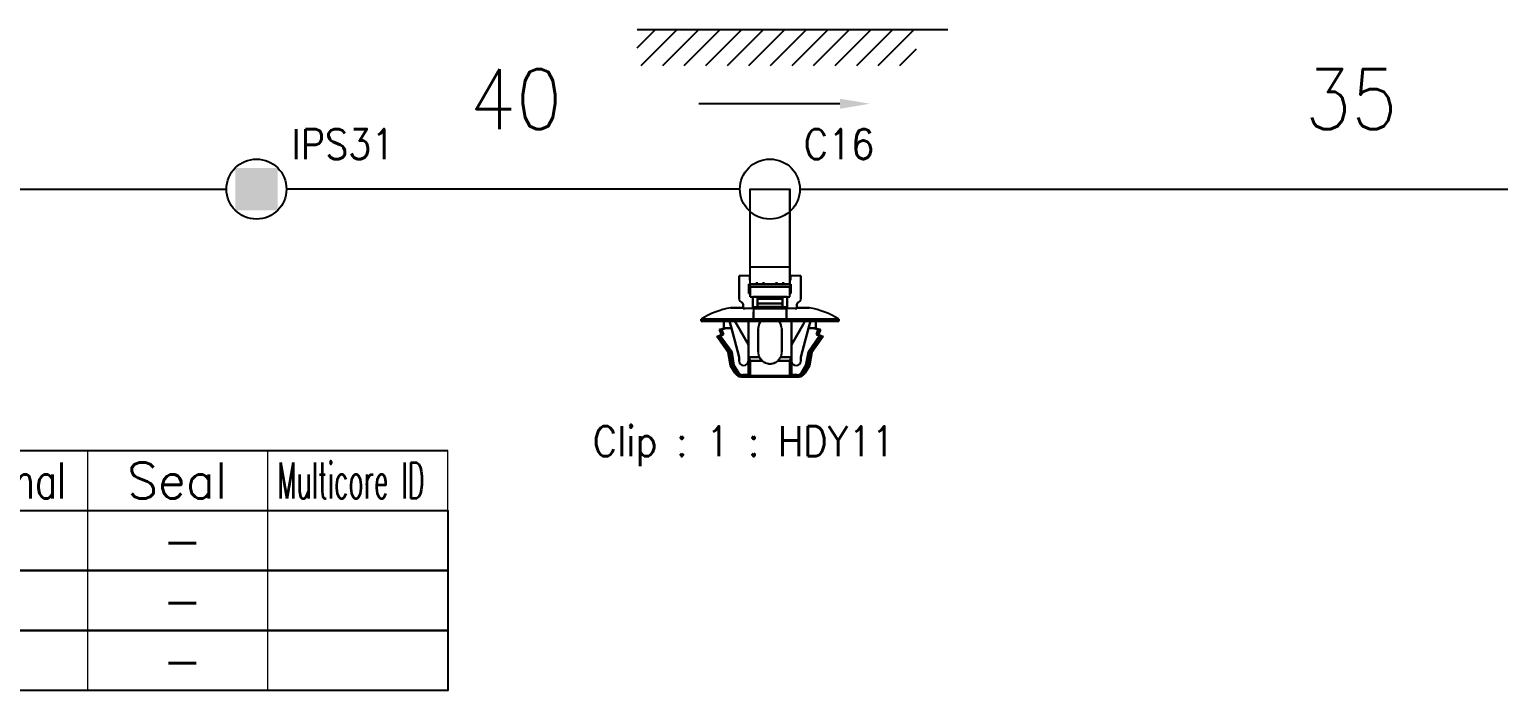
# Model space of a CAD drawing. Header units: inches. Extents: x 47316 to 59086, y 3141 to 11743.
# Drawn here: x 52739.4 to 52861.9, y 8343.4 to 8398.5 of the extents above; entities that cross this region are included whole.
import ezdxf

# ---------------------------------------------------------------- set-up
doc = ezdxf.new("R2010")
doc.units = ezdxf.units.IN
doc.header["$MEASUREMENT"] = 0
doc.styles.get("Standard").update_dxf_attribs({"font": ''})
doc.styles.get('Standard').set_extended_font_data('SimSun')
doc.linetypes.add('_VH_OTCON', pattern='A,0.0001,[7,VeSys.shx,S=0.1,R=0,X=0,Y=0],-0.4,[7,VeSys.shx,S=0.1,R=0,X=0,Y=0],-0.4,["X",Standard,S=1,R=0,X=-0.5,Y=-0.5],-0.0001,[7,VeSys.shx,S=0.1,R=0,X=0,Y=0],-0.4', length=1.2002)

msp = doc.modelspace()

# ---------------------------------------------------------------- linework, layer by layer
at = {"color": 0, "lineweight": -2}
for p, q in [((52790.09, 8396.93, 0), (52791.62, 8398.46, 0)), ((52790.09, 8398.46, 0), (52815.99, 8398.46, 0)), ((52790.41, 8395.46, 0), (52793.42, 8398.46, 0)), ((52792.21, 8395.46, 0), (52795.21, 8398.46, 0)), ((52794.01, 8395.46, 0), (52797.01, 8398.46, 0)), ((52795.8, 8395.46, 0), (52798.81, 8398.46, 0)), ((52797.6, 8395.46, 0), (52800.6, 8398.46, 0)), ((52799.4, 8395.46, 0), (52802.4, 8398.46, 0)), ((52801.19, 8395.46, 0), (52804.19, 8398.46, 0)), ((52802.99, 8395.46, 0), (52805.99, 8398.46, 0)), ((52804.78, 8395.46, 0), (52807.79, 8398.46, 0)), ((52806.58, 8395.46, 0), (52809.58, 8398.46, 0)), ((52808.38, 8395.46, 0), (52811.38, 8398.46, 0)), ((52810.17, 8395.46, 0), (52813.18, 8398.46, 0)), ((52811.97, 8395.46, 0), (52813.36, 8396.85, 0))]:
    msp.add_line(p, q, dxfattribs=at)
at = {"color": 7, "lineweight": -2}
msp.add_line((52806.98, 8392.27), (52795.23, 8392.27), dxfattribs=at)
at = {"color": 0, "linetype": '_VH_OTCON', "lineweight": -2, "ltscale": 5}
for p, q in [((52686.73, 8385.16), (52755.85, 8385.16)), ((52798.65, 8385.16), (52760.85, 8385.16)), ((52803.65, 8385.16), (52895.14, 8385.16))]:
    msp.add_line(p, q, dxfattribs=at)
at = {"color": 0, "ltscale": 0.378893}
msp.add_line((52802.8, 8378.66), (52802.8, 8385.16), dxfattribs=at)
at = {"color": 0, "ltscale": 0.37888}
msp.add_line((52802.8, 8378.66), (52802.8, 8385.16), dxfattribs=at)
at = {"color": 7, "ltscale": 0.108633}
msp.add_line((52799.51, 8377.95), (52799.51, 8380.33), dxfattribs=at)
at = {"color": 7, "ltscale": 0.098454}
msp.add_line((52799.51, 8377.95), (52799.51, 8380.11), dxfattribs=at)
at = {"color": 7, "ltscale": 0.057913}
msp.add_line((52799.51, 8377.95), (52799.51, 8379.22), dxfattribs=at)
at = {"color": 7, "ltscale": 0.025}
for p, q in [((52798.58, 8377.4), (52798.58, 8377.95)), ((52800.61, 8377.25), (52800.06, 8377.25)), ((52800.61, 8377.25), (52800.06, 8377.25)), ((52800.61, 8377.24), (52800.06, 8377.24)), ((52802.25, 8377.25), (52801.7, 8377.25)), ((52802.25, 8377.25), (52801.7, 8377.25))]:
    msp.add_line(p, q, dxfattribs=at)
at = {"color": 7, "ltscale": 0.039999}
for p, q in [((52799.46, 8377.95), (52798.58, 8377.95)), ((52799.46, 8377.95), (52798.58, 8377.95)), ((52803.73, 8377.95), (52802.85, 8377.95)), ((52803.73, 8377.95), (52802.85, 8377.95))]:
    msp.add_line(p, q, dxfattribs=at)
at = {"color": 7, "ltscale": 0.022501}
for p, q in [((52798.58, 8377.95), (52798.58, 8377.46)), ((52798.58, 8377.95), (52798.58, 8377.46)), ((52803.73, 8377.95), (52803.73, 8377.46)), ((52803.73, 8377.46), (52803.73, 8377.95))]:
    msp.add_line(p, q, dxfattribs=at)
at = {"color": 7, "ltscale": 0.0175}
for p, q in [((52799.46, 8377.95), (52799.46, 8377.57)), ((52799.46, 8377.95), (52799.46, 8377.57)), ((52799.46, 8377.57), (52799.46, 8377.95)), ((52802.85, 8377.95), (52802.85, 8377.57)), ((52802.85, 8377.57), (52802.85, 8377.95))]:
    msp.add_line(p, q, dxfattribs=at)
at = {"color": 7, "ltscale": 0.002499}
for p, q in [((52799.51, 8377.95), (52799.46, 8377.95)), ((52802.85, 8377.95), (52802.8, 8377.95)), ((52799.4, 8377.24), (52799.46, 8377.24)), ((52799.4, 8377.24), (52799.46, 8377.24)), ((52799.46, 8377.57), (52799.51, 8377.57)), ((52799.51, 8377.57), (52799.46, 8377.57)), ((52802.8, 8377.57), (52802.85, 8377.57)), ((52802.85, 8377.57), (52802.8, 8377.57)), ((52802.9, 8377.24), (52802.85, 8377.24)), ((52802.85, 8377.24), (52802.9, 8377.24)), ((52802.85, 8377.24), (52802.9, 8377.24)), ((52799.46, 8376.53), (52799.51, 8376.53)), ((52799.51, 8376.53), (52799.46, 8376.53)), ((52799.46, 8376.53), (52799.51, 8376.53)), ((52802.8, 8376.53), (52802.85, 8376.53)), ((52802.85, 8376.53), (52802.8, 8376.53)), ((52802.8, 8376.53), (52802.85, 8376.53))]:
    msp.add_line(p, q, dxfattribs=at)
at = {"color": 7, "ltscale": 2.6e-05}
for p, q in [((52799.46, 8377.95), (52799.46, 8377.95)), ((52802.85, 8377.95), (52802.85, 8377.95))]:
    msp.add_line(p, q, dxfattribs=at)
at = {"color": 7, "ltscale": 0.0644}
for p, q in [((52799.51, 8377.25), (52799.51, 8378.66)), ((52799.51, 8377.25), (52799.51, 8378.66)), ((52802.8, 8378.66), (52802.8, 8377.25)), ((52802.8, 8377.25), (52802.8, 8378.66))]:
    msp.add_line(p, q, dxfattribs=at)
at = {"color": 7, "ltscale": 0.064999}
for p, q in [((52798.58, 8377.46), (52798.58, 8376.03)), ((52798.58, 8377.46), (52798.58, 8376.03)), ((52803.73, 8377.46), (52803.73, 8376.03)), ((52803.73, 8376.03), (52803.73, 8377.46))]:
    msp.add_line(p, q, dxfattribs=at)
at = {"color": 7, "ltscale": 0.0625}
msp.add_line((52798.58, 8376.03), (52798.58, 8377.4), dxfattribs=at)
at = {"color": 7, "ltscale": 0.000629}
msp.add_line((52799.42, 8377.24), (52799.4, 8377.24), dxfattribs=at)
at = {"color": 7, "ltscale": 0.035001}
for p, q in [((52799.4, 8377.24), (52799.4, 8376.47)), ((52799.4, 8376.47), (52799.4, 8377.24)), ((52802.9, 8376.47), (52802.9, 8377.24)), ((52802.9, 8376.47), (52802.9, 8377.24)), ((52802.9, 8377.24), (52802.9, 8376.47)), ((52799.79, 8374.17), (52799.79, 8374.94)), ((52799.79, 8374.17), (52799.79, 8374.94))]:
    msp.add_line(p, q, dxfattribs=at)
at = {"color": 7, "ltscale": 0.154999}
for p, q in [((52799.46, 8377.24), (52802.85, 8377.24)), ((52802.85, 8377.24), (52799.46, 8377.24))]:
    msp.add_line(p, q, dxfattribs=at)
at = {"color": 7, "ltscale": 0.032501}
for p, q in [((52799.46, 8377.24), (52799.46, 8376.53)), ((52799.46, 8377.24), (52799.46, 8376.53)), ((52802.85, 8377.24), (52802.85, 8376.53)), ((52802.85, 8376.53), (52802.85, 8377.24))]:
    msp.add_line(p, q, dxfattribs=at)
at = {"color": 7, "ltscale": 0.021939}
msp.add_line((52799.46, 8377.24), (52799.46, 8376.76), dxfattribs=at)
at = {"color": 7, "ltscale": 0.010562}
msp.add_line((52799.46, 8376.53), (52799.46, 8376.76), dxfattribs=at)
at = {"color": 7, "ltscale": 0.15}
for p, q in [((52802.8, 8377.02), (52799.51, 8377.02)), ((52799.51, 8377.02), (52802.8, 8377.02)), ((52799.51, 8376.2), (52802.8, 8376.2)), ((52799.51, 8376.2), (52802.8, 8376.2)), ((52802.8, 8369.6), (52799.51, 8369.6)), ((52799.51, 8369.6), (52802.8, 8369.6))]:
    msp.add_line(p, q, dxfattribs=at)
at = {"color": 7, "ltscale": 0.0375}
for p, q in [((52799.51, 8377.02), (52799.51, 8376.2)), ((52799.51, 8376.2), (52799.51, 8377.02)), ((52802.8, 8376.2), (52802.8, 8377.02)), ((52802.8, 8376.2), (52802.8, 8377.02))]:
    msp.add_line(p, q, dxfattribs=at)
at = {"color": 7, "ltscale": 0.0075}
for p, q in [((52800.06, 8377.24), (52800.06, 8377.4)), ((52800.06, 8377.4), (52800.06, 8377.24)), ((52800.61, 8377.4), (52800.61, 8377.24)), ((52800.61, 8377.24), (52800.61, 8377.4)), ((52801.7, 8377.24), (52801.7, 8377.4)), ((52801.7, 8377.4), (52801.7, 8377.24)), ((52802.25, 8377.4), (52802.25, 8377.24)), ((52802.25, 8377.24), (52802.25, 8377.4)), ((52795.41, 8374.34), (52795.41, 8374.17)), ((52795.41, 8374.17), (52795.41, 8374.34)), ((52799.79, 8374.34), (52799.79, 8374.17)), ((52799.79, 8374.17), (52799.79, 8374.34)), ((52802.52, 8374.17), (52802.52, 8374.34)), ((52802.52, 8374.34), (52802.52, 8374.17)), ((52806.9, 8374.34), (52806.9, 8374.17)), ((52806.9, 8374.17), (52806.9, 8374.34)), ((52798.89, 8369.69), (52798.89, 8369.52)), ((52798.89, 8369.69), (52798.89, 8369.52)), ((52799.35, 8369.52), (52799.35, 8369.69)), ((52803.42, 8369.52), (52803.42, 8369.69)), ((52803.42, 8369.52), (52803.42, 8369.69))]:
    msp.add_line(p, q, dxfattribs=at)
at = {"color": 7, "ltscale": 0.000322}
msp.add_line((52800.61, 8377.24), (52800.61, 8377.25), dxfattribs=at)
at = {"color": 7, "ltscale": 0.023056}
msp.add_line((52802.21, 8377.24), (52801.7, 8377.24), dxfattribs=at)
at = {"color": 7, "ltscale": 0.000368}
msp.add_line((52802.25, 8377.25), (52802.25, 8377.24), dxfattribs=at)
at = {"color": 7, "ltscale": 0.013786}
msp.add_line((52798.91, 8375.27), (52798.91, 8375.57), dxfattribs=at)
at = {"color": 7, "ltscale": 0.017471}
for p, q in [((52798.91, 8375.19), (52798.91, 8375.57)), ((52803.4, 8375.19), (52803.4, 8375.57))]:
    msp.add_line(p, q, dxfattribs=at)
at = {"color": 7, "ltscale": 0.017476}
for p, q in [((52798.91, 8375.57), (52798.91, 8375.19)), ((52803.4, 8375.57), (52803.4, 8375.19))]:
    msp.add_line(p, q, dxfattribs=at)
at = {"color": 7, "ltscale": 0.004999}
for p, q in [((52799.4, 8376.47), (52799.51, 8376.47)), ((52799.51, 8376.47), (52799.4, 8376.47)), ((52802.8, 8376.47), (52802.9, 8376.47)), ((52802.9, 8376.47), (52802.8, 8376.47))]:
    msp.add_line(p, q, dxfattribs=at)
at = {"color": 7, "ltscale": 0.002502}
msp.add_line((52799.51, 8376.47), (52799.51, 8376.53), dxfattribs=at)
at = {"color": 7, "ltscale": 0.040002}
for p, q in [((52799.73, 8376.2), (52799.73, 8375.32)), ((52799.73, 8375.32), (52799.73, 8376.2)), ((52802.58, 8375.32), (52802.58, 8376.2)), ((52802.58, 8375.32), (52802.58, 8376.2)), ((52802.58, 8376.2), (52802.58, 8375.32))]:
    msp.add_line(p, q, dxfattribs=at)
at = {"color": 7, "ltscale": 0.017502}
for p, q in [((52800.11, 8376.2), (52799.73, 8376.2)), ((52802.58, 8376.2), (52802.19, 8376.2))]:
    msp.add_line(p, q, dxfattribs=at)
at = {"color": 7, "ltscale": 0.00087}
for p, q in [((52800.11, 8376.18), (52800.11, 8376.2)), ((52800.11, 8376.2), (52800.11, 8376.18)), ((52802.19, 8376.18), (52802.19, 8376.2)), ((52802.19, 8376.2), (52802.19, 8376.18))]:
    msp.add_line(p, q, dxfattribs=at)
at = {"color": 7, "ltscale": 0.023952}
msp.add_line((52800.11, 8375.67), (52800.11, 8376.2), dxfattribs=at)
at = {"color": 7, "ltscale": 0.007443}
for p, q in [((52800.11, 8376.02), (52800.11, 8376.18)), ((52800.11, 8376.18), (52800.11, 8376.02)), ((52802.19, 8376.02), (52802.19, 8376.18)), ((52802.19, 8376.18), (52802.19, 8376.02))]:
    msp.add_line(p, q, dxfattribs=at)
at = {"color": 7, "ltscale": 0.095001}
for p, q in [((52800.11, 8376.18), (52802.19, 8376.18)), ((52802.19, 8376.18), (52800.11, 8376.18)), ((52800.11, 8376.02), (52802.19, 8376.02)), ((52802.19, 8376.02), (52800.11, 8376.02)), ((52802.19, 8375.63), (52800.11, 8375.63)), ((52800.11, 8375.63), (52802.19, 8375.63)), ((52802.19, 8375.35), (52800.11, 8375.35))]:
    msp.add_line(p, q, dxfattribs=at)
at = {"color": 7, "ltscale": 0.017839}
for p, q in [((52800.11, 8375.63), (52800.11, 8376.02)), ((52800.11, 8376.02), (52800.11, 8375.63)), ((52802.19, 8375.63), (52802.19, 8376.02)), ((52802.19, 8376.02), (52802.19, 8375.63))]:
    msp.add_line(p, q, dxfattribs=at)
at = {"color": 7, "ltscale": 0.014789}
msp.add_line((52800.11, 8375.65), (52800.11, 8375.32), dxfattribs=at)
at = {"color": 7, "ltscale": 0.013841}
for p, q in [((52800.11, 8375.32), (52800.11, 8375.63)), ((52802.19, 8375.63), (52802.19, 8375.32))]:
    msp.add_line(p, q, dxfattribs=at)
at = {"color": 7, "ltscale": 0.012407}
for p, q in [((52800.11, 8375.35), (52800.11, 8375.63)), ((52802.19, 8375.35), (52802.19, 8375.63))]:
    msp.add_line(p, q, dxfattribs=at)
at = {"color": 7, "ltscale": 0.2}
for p, q in [((52799.79, 8374.34), (52795.41, 8374.34)), ((52799.79, 8374.34), (52795.41, 8374.34)), ((52799.79, 8374.17), (52795.41, 8374.17)), ((52795.41, 8374.17), (52799.79, 8374.17)), ((52806.9, 8374.34), (52802.52, 8374.34)), ((52802.52, 8374.34), (52806.9, 8374.34)), ((52802.52, 8374.17), (52806.9, 8374.17)), ((52802.52, 8374.17), (52806.9, 8374.17))]:
    msp.add_line(p, q, dxfattribs=at)
at = {"color": 7, "ltscale": 0.087396}
for p, q in [((52795.41, 8374.17), (52797.32, 8374.17)), ((52806.9, 8374.17), (52804.99, 8374.17)), ((52806.9, 8374.17), (52804.99, 8374.17))]:
    msp.add_line(p, q, dxfattribs=at)
at = {"color": 7, "ltscale": 0.0875}
for p, q in [((52797.32, 8374.17), (52795.41, 8374.17)), ((52800.17, 8371.6), (52800.17, 8373.52)), ((52800.17, 8373.52), (52800.17, 8371.6)), ((52802.14, 8373.52), (52802.14, 8371.6)), ((52802.14, 8371.6), (52802.14, 8373.52)), ((52802.14, 8371.6), (52802.14, 8373.52))]:
    msp.add_line(p, q, dxfattribs=at)
at = {"color": 7, "ltscale": 0.027499}
for p, q in [((52797.32, 8373.57), (52797.32, 8374.17)), ((52797.32, 8374.17), (52797.32, 8373.57)), ((52804.98, 8373.57), (52804.98, 8374.17)), ((52804.98, 8374.17), (52804.98, 8373.57))]:
    msp.add_line(p, q, dxfattribs=at)
at = {"color": 7, "ltscale": 0.028456}
for p, q in [((52797.94, 8373.57), (52797.78, 8374.17)), ((52797.78, 8374.17), (52797.94, 8373.57)), ((52804.37, 8373.57), (52804.53, 8374.17)), ((52804.53, 8374.17), (52804.37, 8373.57))]:
    msp.add_line(p, q, dxfattribs=at)
at = {"color": 7, "ltscale": 0.020602}
for p, q in [((52797.78, 8374.17), (52798.23, 8374.17)), ((52804.53, 8374.17), (52804.08, 8374.17)), ((52804.53, 8374.17), (52804.08, 8374.17))]:
    msp.add_line(p, q, dxfattribs=at)
at = {"color": 7, "ltscale": 0.020749}
msp.add_line((52798.23, 8374.17), (52797.78, 8374.17), dxfattribs=at)
at = {"color": 7, "ltscale": 0.047501}
for p, q in [((52797.87, 8375.27), (52798.91, 8375.27)), ((52798.91, 8375.27), (52797.87, 8375.27)), ((52803.4, 8375.27), (52804.44, 8375.27)), ((52804.44, 8375.27), (52803.4, 8375.27))]:
    msp.add_line(p, q, dxfattribs=at)
at = {"color": 7, "ltscale": 0.015289}
msp.add_line((52798.4, 8373.88), (52798.23, 8374.17), dxfattribs=at)
at = {"color": 7, "ltscale": 0.015242}
for p, q in [((52798.23, 8374.17), (52798.4, 8373.88)), ((52803.91, 8373.88), (52804.07, 8374.17))]:
    msp.add_line(p, q, dxfattribs=at)
at = {"color": 7, "ltscale": 0.00369}
for p, q in [((52798.91, 8375.19), (52798.91, 8375.27)), ((52803.4, 8375.27), (52803.4, 8375.19))]:
    msp.add_line(p, q, dxfattribs=at)
at = {"color": 7, "ltscale": 0.089999}
for p, q in [((52799.35, 8374.17), (52799.35, 8372.2)), ((52799.35, 8372.2), (52799.35, 8374.17)), ((52802.96, 8372.2), (52802.96, 8374.17)), ((52802.96, 8374.17), (52802.96, 8372.2))]:
    msp.add_line(p, q, dxfattribs=at)
at = {"color": 7, "ltscale": 0.129999}
for p, q in [((52799.73, 8375.32), (52802.58, 8375.32)), ((52802.58, 8375.32), (52799.73, 8375.32))]:
    msp.add_line(p, q, dxfattribs=at)
at = {"color": 7, "ltscale": 0.040567}
for p, q in [((52799.79, 8375.23), (52799.79, 8374.34)), ((52802.52, 8375.23), (52802.52, 8374.34))]:
    msp.add_line(p, q, dxfattribs=at)
at = {"color": 7, "ltscale": 0.125}
for p, q in [((52802.52, 8375.23), (52799.79, 8375.23)), ((52799.79, 8375.23), (52802.52, 8375.23)), ((52802.52, 8374.34), (52799.79, 8374.34)), ((52799.79, 8374.34), (52802.52, 8374.34)), ((52802.52, 8374.17), (52799.79, 8374.17)), ((52799.79, 8374.17), (52802.52, 8374.17))]:
    msp.add_line(p, q, dxfattribs=at)
at = {"color": 7, "ltscale": 0.040569}
for p, q in [((52799.79, 8375.23), (52799.79, 8374.34)), ((52802.52, 8374.34), (52802.52, 8375.23))]:
    msp.add_line(p, q, dxfattribs=at)
at = {"color": 7, "ltscale": 0.001447}
msp.add_line((52802.19, 8375.35), (52802.19, 8375.32), dxfattribs=at)
at = {"color": 7, "ltscale": 0.02751}
msp.add_line((52802.52, 8374.34), (52802.52, 8374.94), dxfattribs=at)
msp.add_line((52802.52, 8374.34), (52802.52, 8374.94), dxfattribs=at)
at = {"color": 7, "ltscale": 0.015215}
msp.add_line((52804.07, 8374.17), (52803.91, 8373.88), dxfattribs=at)
at = {"color": 7, "ltscale": 0.019}
msp.add_line((52796.72, 8372.89), (52797.1, 8373.05), dxfattribs=at)
at = {"color": 7, "ltscale": 0.018183}
msp.add_line((52796.94, 8373.46), (52797.32, 8373.57), dxfattribs=at)
at = {"color": 7, "ltscale": 0.008429}
for p, q in [((52797.12, 8373.46), (52796.94, 8373.46)), ((52805.02, 8373.05), (52805.2, 8373.05))]:
    msp.add_line(p, q, dxfattribs=at)
at = {"color": 7, "ltscale": 0.020195}
for p, q in [((52797.1, 8373.05), (52796.94, 8373.46)), ((52797.12, 8373.46), (52797.29, 8373.05)), ((52797.29, 8373.05), (52797.12, 8373.46)), ((52805.18, 8373.46), (52805.02, 8373.05)), ((52805.02, 8373.05), (52805.18, 8373.46)), ((52805.37, 8373.46), (52805.2, 8373.05))]:
    msp.add_line(p, q, dxfattribs=at)
at = {"color": 7, "ltscale": 0.008438}
msp.add_line((52796.94, 8373.46), (52797.12, 8373.46), dxfattribs=at)
at = {"color": 7, "ltscale": 0.002185}
msp.add_line((52797.03, 8373.46), (52796.98, 8373.46), dxfattribs=at)
at = {"color": 7, "ltscale": 0.013619}
for p, q in [((52797.29, 8373.05), (52797.01, 8372.93)), ((52797.01, 8372.93), (52797.29, 8373.05)), ((52805.02, 8373.05), (52805.29, 8372.93)), ((52805.29, 8372.93), (52805.02, 8373.05))]:
    msp.add_line(p, q, dxfattribs=at)
at = {"color": 7, "ltscale": 0.074459}
for p, q in [((52797.01, 8372.93), (52797.96, 8371.61)), ((52797.96, 8371.61), (52797.01, 8372.93)), ((52805.29, 8372.93), (52804.35, 8371.61)), ((52804.35, 8371.61), (52805.29, 8372.93))]:
    msp.add_line(p, q, dxfattribs=at)
at = {"color": 7, "ltscale": 0.0009}
msp.add_line((52797.12, 8373.05), (52797.1, 8373.05), dxfattribs=at)
at = {"color": 7, "ltscale": 0.000912}
for p, q in [((52797.1, 8373.05), (52797.12, 8373.05)), ((52805.35, 8373.46), (52805.37, 8373.46))]:
    msp.add_line(p, q, dxfattribs=at)
at = {"color": 7, "ltscale": 0.002856}
msp.add_line((52797.11, 8373.05), (52797.17, 8373.05), dxfattribs=at)
at = {"color": 7, "ltscale": 0.002869}
msp.add_line((52797.17, 8373.05), (52797.11, 8373.05), dxfattribs=at)
at = {"color": 7, "ltscale": 0.018199}
for p, q in [((52797.51, 8373.57), (52797.12, 8373.46)), ((52797.12, 8373.46), (52797.51, 8373.57)), ((52804.8, 8373.57), (52805.18, 8373.46)), ((52805.18, 8373.46), (52804.8, 8373.57))]:
    msp.add_line(p, q, dxfattribs=at)
at = {"color": 7, "ltscale": 0.002832}
msp.add_line((52797.19, 8373.05), (52797.12, 8373.05), dxfattribs=at)
at = {"color": 7, "ltscale": 0.00282}
for p, q in [((52797.12, 8373.05), (52797.19, 8373.05)), ((52805.29, 8373.46), (52805.35, 8373.46))]:
    msp.add_line(p, q, dxfattribs=at)
at = {"color": 7, "ltscale": 0.004715}
msp.add_line((52797.29, 8373.05), (52797.19, 8373.05), dxfattribs=at)
at = {"color": 7, "ltscale": 0.004687}
msp.add_line((52797.19, 8373.05), (52797.29, 8373.05), dxfattribs=at)
at = {"color": 7, "ltscale": 0.000342}
for p, q in [((52797.33, 8373.57), (52797.32, 8373.57)), ((52804.98, 8373.57), (52804.98, 8373.57))]:
    msp.add_line(p, q, dxfattribs=at)
at = {"color": 7, "ltscale": 0.006641}
msp.add_line((52797.32, 8373.57), (52797.47, 8373.57), dxfattribs=at)
at = {"color": 7, "ltscale": 0.002142}
msp.add_line((52797.37, 8373.57), (52797.32, 8373.57), dxfattribs=at)
at = {"color": 7, "ltscale": 0.00033}
for p, q in [((52797.32, 8373.57), (52797.33, 8373.57)), ((52804.98, 8373.57), (52804.98, 8373.57)), ((52805.2, 8373.05), (52805.2, 8373.05))]:
    msp.add_line(p, q, dxfattribs=at)
at = {"color": 7, "ltscale": 0.002136}
msp.add_line((52797.32, 8373.57), (52797.37, 8373.57), dxfattribs=at)
at = {"color": 7, "ltscale": 0.001825}
msp.add_line((52797.33, 8373.57), (52797.37, 8373.57), dxfattribs=at)
at = {"color": 7, "ltscale": 0.003674}
for p, q in [((52797.41, 8373.57), (52797.33, 8373.57)), ((52804.98, 8373.57), (52804.9, 8373.57))]:
    msp.add_line(p, q, dxfattribs=at)
at = {"color": 7, "ltscale": 0.006299}
msp.add_line((52797.51, 8373.57), (52797.37, 8373.57), dxfattribs=at)
at = {"color": 7, "ltscale": 0.006305}
msp.add_line((52797.37, 8373.57), (52797.51, 8373.57), dxfattribs=at)
at = {"color": 7, "ltscale": 0.00329}
msp.add_line((52797.48, 8373.57), (52797.41, 8373.57), dxfattribs=at)
at = {"color": 7, "ltscale": 0.019785}
for p, q in [((52797.94, 8373.57), (52797.51, 8373.57)), ((52797.51, 8373.57), (52797.94, 8373.57)), ((52804.37, 8373.57), (52804.8, 8373.57)), ((52804.8, 8373.57), (52804.37, 8373.57))]:
    msp.add_line(p, q, dxfattribs=at)
at = {"color": 7, "ltscale": 0.11383}
for p, q in [((52798.58, 8371.16), (52797.94, 8373.57)), ((52797.94, 8373.57), (52798.58, 8371.16)), ((52803.73, 8371.16), (52804.37, 8373.57)), ((52804.37, 8373.57), (52803.73, 8371.16))]:
    msp.add_line(p, q, dxfattribs=at)
at = {"color": 7, "ltscale": 0.02697}
msp.add_line((52798.69, 8373.37), (52798.4, 8373.88), dxfattribs=at)
at = {"color": 7, "ltscale": 0.026985}
for p, q in [((52798.4, 8373.88), (52798.69, 8373.37)), ((52803.62, 8373.37), (52803.91, 8373.88))]:
    msp.add_line(p, q, dxfattribs=at)
at = {"color": 7, "ltscale": 0.065039}
msp.add_line((52799.35, 8372.2), (52798.65, 8373.44), dxfattribs=at)
at = {"color": 7, "ltscale": 0.06116}
msp.add_line((52799.35, 8372.2), (52798.69, 8373.37), dxfattribs=at)
at = {"color": 7, "ltscale": 0.061156}
for p, q in [((52798.69, 8373.37), (52799.35, 8372.2)), ((52802.96, 8372.2), (52803.62, 8373.37))]:
    msp.add_line(p, q, dxfattribs=at)
at = {"color": 7, "ltscale": 0.040697}
msp.add_line((52799.35, 8372.41), (52799.35, 8373.3), dxfattribs=at)
at = {"color": 7, "ltscale": 0.040701}
msp.add_line((52799.35, 8373.3), (52799.35, 8372.41), dxfattribs=at)
at = {"color": 7, "ltscale": 0.064963}
msp.add_line((52803.66, 8373.44), (52802.96, 8372.2), dxfattribs=at)
at = {"color": 7, "ltscale": 0.061161}
msp.add_line((52803.62, 8373.37), (52802.96, 8372.2), dxfattribs=at)
at = {"color": 7, "ltscale": 0.02701}
msp.add_line((52803.91, 8373.88), (52803.62, 8373.37), dxfattribs=at)
at = {"color": 7, "ltscale": 0.008441}
for p, q in [((52804.98, 8373.57), (52804.8, 8373.57)), ((52804.8, 8373.57), (52804.98, 8373.57)), ((52805.2, 8373.05), (52805.02, 8373.05))]:
    msp.add_line(p, q, dxfattribs=at)
at = {"color": 7, "ltscale": 0.008432}
msp.add_line((52804.8, 8373.57), (52804.98, 8373.57), dxfattribs=at)
at = {"color": 7, "ltscale": 0.00434}
msp.add_line((52804.9, 8373.57), (52804.8, 8373.57), dxfattribs=at)
at = {"color": 7, "ltscale": 0.002209}
msp.add_line((52804.93, 8373.57), (52804.98, 8373.57), dxfattribs=at)
at = {"color": 7, "ltscale": 0.000286}
msp.add_line((52804.98, 8373.57), (52804.98, 8373.57), dxfattribs=at)
msp.add_line((52804.98, 8373.57), (52804.98, 8373.57), dxfattribs=at)
at = {"color": 7, "ltscale": 0.018174}
msp.add_line((52804.98, 8373.57), (52805.37, 8373.46), dxfattribs=at)
at = {"color": 7, "ltscale": 0.004291}
msp.add_line((52805.11, 8373.05), (52805.02, 8373.05), dxfattribs=at)
at = {"color": 7, "ltscale": 0.003809}
msp.add_line((52805.2, 8373.05), (52805.11, 8373.05), dxfattribs=at)
at = {"color": 7, "ltscale": 0.001593}
msp.add_line((52805.16, 8373.05), (52805.2, 8373.05), dxfattribs=at)
at = {"color": 7, "ltscale": 0.004681}
for p, q in [((52805.29, 8373.46), (52805.18, 8373.46)), ((52805.18, 8373.46), (52805.29, 8373.46))]:
    msp.add_line(p, q, dxfattribs=at)
at = {"color": 7, "ltscale": 0.000327}
msp.add_line((52805.2, 8373.05), (52805.2, 8373.05), dxfattribs=at)
at = {"color": 7, "ltscale": 0.019025}
msp.add_line((52805.2, 8373.05), (52805.59, 8372.89), dxfattribs=at)
at = {"color": 7, "ltscale": 0.002823}
msp.add_line((52805.35, 8373.46), (52805.29, 8373.46), dxfattribs=at)
at = {"color": 7, "ltscale": 0.000925}
msp.add_line((52805.37, 8373.46), (52805.35, 8373.46), dxfattribs=at)
at = {"color": 7, "ltscale": 0.000903}
msp.add_line((52796.72, 8372.89), (52796.74, 8372.89), dxfattribs=at)
at = {"color": 7, "ltscale": 4.3e-05}
msp.add_line((52796.72, 8372.89), (52796.72, 8372.89), dxfattribs=at)
at = {"color": 7, "ltscale": 0.075271}
for p, q in [((52797.68, 8371.55), (52796.72, 8372.89)), ((52796.86, 8372.89), (52797.81, 8371.55)), ((52797.81, 8371.55), (52796.86, 8372.89)), ((52804.49, 8371.55), (52805.45, 8372.89)), ((52805.59, 8372.89), (52804.63, 8371.55))]:
    msp.add_line(p, q, dxfattribs=at)
at = {"color": 7, "ltscale": 4.9e-05}
msp.add_line((52796.72, 8372.89), (52796.72, 8372.89), dxfattribs=at)
at = {"color": 7, "ltscale": 0.000916}
msp.add_line((52796.72, 8372.89), (52796.74, 8372.89), dxfattribs=at)
at = {"color": 7, "ltscale": 0.005222}
msp.add_line((52796.74, 8372.89), (52796.86, 8372.89), dxfattribs=at)
at = {"color": 7, "ltscale": 0.005249}
msp.add_line((52796.74, 8372.89), (52796.86, 8372.89), dxfattribs=at)
at = {"color": 7, "ltscale": 0.039936}
for p, q in [((52799.35, 8372.2), (52799.35, 8371.33)), ((52799.35, 8371.33), (52799.35, 8372.2)), ((52802.96, 8371.33), (52802.96, 8372.2)), ((52802.96, 8372.2), (52802.96, 8371.33))]:
    msp.add_line(p, q, dxfattribs=at)
at = {"color": 7, "ltscale": 0.048712}
msp.add_line((52799.35, 8371.14), (52799.35, 8372.2), dxfattribs=at)
at = {"color": 7, "ltscale": 0.075264}
msp.add_line((52804.49, 8371.55), (52805.45, 8372.89), dxfattribs=at)
at = {"color": 7, "ltscale": 0.006177}
msp.add_line((52805.45, 8372.89), (52805.59, 8372.89), dxfattribs=at)
at = {"color": 7, "ltscale": 0.006165}
for p, q in [((52805.59, 8372.89), (52805.45, 8372.89)), ((52804.63, 8371.55), (52804.49, 8371.55)), ((52804.63, 8371.55), (52804.49, 8371.55))]:
    msp.add_line(p, q, dxfattribs=at)
at = {"color": 7, "ltscale": 0.006168}
for p, q in [((52797.81, 8371.55), (52797.68, 8371.55)), ((52797.68, 8371.55), (52797.81, 8371.55))]:
    msp.add_line(p, q, dxfattribs=at)
at = {"color": 7, "ltscale": 0.05076}
for p, q in [((52797.87, 8370.45), (52797.68, 8371.55)), ((52804.63, 8371.55), (52804.44, 8370.45))]:
    msp.add_line(p, q, dxfattribs=at)
at = {"color": 7, "ltscale": 0.002621}
for p, q in [((52797.82, 8371.55), (52797.87, 8371.57)), ((52797.87, 8371.57), (52797.82, 8371.55)), ((52804.44, 8371.57), (52804.49, 8371.55)), ((52804.49, 8371.55), (52804.44, 8371.57))]:
    msp.add_line(p, q, dxfattribs=at)
at = {"color": 7, "ltscale": 0.050773}
for p, q in [((52797.82, 8371.55), (52798.01, 8370.45)), ((52798.01, 8370.45), (52797.82, 8371.55)), ((52804.3, 8370.45), (52804.49, 8371.55))]:
    msp.add_line(p, q, dxfattribs=at)
at = {"color": 7, "ltscale": 0.004321}
for p, q in [((52797.87, 8371.57), (52797.96, 8371.61)), ((52797.96, 8371.61), (52797.87, 8371.57)), ((52804.35, 8371.61), (52804.43, 8371.57)), ((52804.43, 8371.57), (52804.35, 8371.61))]:
    msp.add_line(p, q, dxfattribs=at)
at = {"color": 7, "ltscale": 0.000205}
for p, q in [((52797.87, 8371.57), (52797.87, 8371.57)), ((52797.87, 8371.57), (52797.87, 8371.57)), ((52804.43, 8371.57), (52804.44, 8371.57)), ((52804.44, 8371.57), (52804.43, 8371.57))]:
    msp.add_line(p, q, dxfattribs=at)
at = {"color": 7, "ltscale": 0.051095}
for p, q in [((52797.96, 8371.61), (52798.15, 8370.51)), ((52798.15, 8370.51), (52797.96, 8371.61)), ((52804.35, 8371.61), (52804.15, 8370.51)), ((52804.15, 8370.51), (52804.35, 8371.61))]:
    msp.add_line(p, q, dxfattribs=at)
at = {"color": 7, "ltscale": 0.002806}
for p, q in [((52798.01, 8370.45), (52798.07, 8370.47)), ((52804.24, 8370.47), (52804.3, 8370.45))]:
    msp.add_line(p, q, dxfattribs=at)
at = {"color": 7, "ltscale": 0.00266}
for p, q in [((52798.06, 8370.47), (52798.01, 8370.45)), ((52804.3, 8370.45), (52804.24, 8370.47))]:
    msp.add_line(p, q, dxfattribs=at)
at = {"color": 7, "ltscale": 0.004276}
for p, q in [((52798.07, 8370.47), (52798.15, 8370.51)), ((52798.15, 8370.51), (52798.07, 8370.47)), ((52804.24, 8370.47), (52804.15, 8370.51)), ((52804.15, 8370.51), (52804.24, 8370.47))]:
    msp.add_line(p, q, dxfattribs=at)
at = {"color": 7, "ltscale": 0.0329}
for p, q in [((52798.15, 8370.51), (52798.52, 8369.89)), ((52798.52, 8369.89), (52798.15, 8370.51)), ((52804.15, 8370.51), (52803.79, 8369.89)), ((52803.79, 8369.89), (52804.15, 8370.51))]:
    msp.add_line(p, q, dxfattribs=at)
at = {"color": 7, "ltscale": 0.014999}
for p, q in [((52798.58, 8370.84), (52798.58, 8371.16)), ((52798.58, 8371.16), (52798.58, 8370.84)), ((52803.73, 8370.84), (52803.73, 8371.16)), ((52803.73, 8370.84), (52803.73, 8371.16)), ((52803.73, 8371.16), (52803.73, 8370.84))]:
    msp.add_line(p, q, dxfattribs=at)
at = {"color": 7, "ltscale": 0.082565}
for p, q in [((52799.35, 8369.52), (52799.35, 8371.33)), ((52799.35, 8371.33), (52799.35, 8369.52)), ((52802.96, 8371.33), (52802.96, 8369.52)), ((52802.96, 8369.52), (52802.96, 8371.33))]:
    msp.add_line(p, q, dxfattribs=at)
at = {"color": 7, "ltscale": 0.008279}
msp.add_line((52799.35, 8370.96), (52799.35, 8371.14), dxfattribs=at)
at = {"color": 7, "ltscale": 0.005516}
msp.add_line((52799.35, 8370.83), (52799.35, 8370.96), dxfattribs=at)
at = {"color": 7, "ltscale": 0.052501}
msp.add_line((52799.35, 8369.69), (52799.35, 8370.84), dxfattribs=at)
at = {"color": 7, "ltscale": 0.041339}
for p, q in [((52799.38, 8371.15), (52800.28, 8371.15)), ((52800.28, 8371.15), (52799.38, 8371.15)), ((52802.03, 8371.15), (52802.93, 8371.15)), ((52802.93, 8371.15), (52802.03, 8371.15))]:
    msp.add_line(p, q, dxfattribs=at)
at = {"color": 7, "ltscale": 0.002634}
for p, q in [((52799.38, 8371.15), (52799.4, 8371.09)), ((52802.91, 8371.09), (52802.93, 8371.15))]:
    msp.add_line(p, q, dxfattribs=at)
at = {"color": 7, "ltscale": 0.002635}
for p, q in [((52799.4, 8371.09), (52799.38, 8371.15)), ((52802.93, 8371.15), (52802.91, 8371.09))]:
    msp.add_line(p, q, dxfattribs=at)
at = {"color": 7, "ltscale": 0.044711}
for p, q in [((52800.49, 8370.87), (52799.51, 8370.87)), ((52799.51, 8370.87), (52800.49, 8370.87)), ((52802.8, 8370.87), (52801.82, 8370.87)), ((52801.82, 8370.87), (52802.8, 8370.87))]:
    msp.add_line(p, q, dxfattribs=at)
at = {"color": 7, "ltscale": 0.057954}
for p, q in [((52799.51, 8370.87), (52799.51, 8369.6)), ((52799.51, 8369.6), (52799.51, 8370.87)), ((52802.8, 8369.6), (52802.8, 8370.87)), ((52802.8, 8370.87), (52802.8, 8369.6))]:
    msp.add_line(p, q, dxfattribs=at)
at = {"color": 7, "ltscale": 0.001863}
msp.add_line((52800.46, 8370.9), (52800.49, 8370.87), dxfattribs=at)
at = {"color": 7, "ltscale": 0.000505}
msp.add_line((52800.49, 8370.87), (52800.48, 8370.88), dxfattribs=at)
at = {"color": 7, "ltscale": 0.000598}
msp.add_line((52801.82, 8370.87), (52801.83, 8370.88), dxfattribs=at)
at = {"color": 7, "ltscale": 0.050769}
msp.add_line((52804.3, 8370.45), (52804.49, 8371.55), dxfattribs=at)
at = {"color": 7, "ltscale": 0.006223}
for p, q in [((52797.87, 8370.45), (52798.01, 8370.45)), ((52797.87, 8370.45), (52798.01, 8370.45)), ((52804.44, 8370.45), (52804.3, 8370.45))]:
    msp.add_line(p, q, dxfattribs=at)
at = {"color": 7, "ltscale": 0.034946}
for p, q in [((52798.26, 8369.79), (52797.87, 8370.45)), ((52804.44, 8370.45), (52804.05, 8369.79))]:
    msp.add_line(p, q, dxfattribs=at)
at = {"color": 7, "ltscale": 0.034163}
for p, q in [((52798.01, 8370.45), (52798.39, 8369.81)), ((52803.92, 8369.81), (52804.3, 8370.45))]:
    msp.add_line(p, q, dxfattribs=at)
at = {"color": 7, "ltscale": 0.034208}
for p, q in [((52798.39, 8369.81), (52798.01, 8370.45)), ((52803.92, 8369.81), (52804.3, 8370.45))]:
    msp.add_line(p, q, dxfattribs=at)
at = {"color": 7, "ltscale": 0.000128}
for p, q in [((52798.01, 8370.45), (52798.01, 8370.45)), ((52804.3, 8370.45), (52804.3, 8370.45)), ((52804.3, 8370.45), (52804.3, 8370.45))]:
    msp.add_line(p, q, dxfattribs=at)
at = {"color": 7, "ltscale": 0.005864}
msp.add_line((52798.26, 8369.79), (52798.39, 8369.81), dxfattribs=at)
at = {"color": 7, "ltscale": 0.005865}
for p, q in [((52798.26, 8369.79), (52798.39, 8369.81)), ((52803.92, 8369.81), (52804.05, 8369.79))]:
    msp.add_line(p, q, dxfattribs=at)
at = {"color": 7, "ltscale": 0.007092}
for p, q in [((52798.52, 8369.89), (52798.39, 8369.81)), ((52798.39, 8369.81), (52798.52, 8369.89)), ((52803.92, 8369.81), (52803.79, 8369.89)), ((52803.79, 8369.89), (52803.92, 8369.81))]:
    msp.add_line(p, q, dxfattribs=at)
at = {"color": 7, "ltscale": 0.015717}
msp.add_line((52798.73, 8369.52), (52799.07, 8369.52), dxfattribs=at)
at = {"color": 7, "ltscale": 0.015729}
msp.add_line((52799.07, 8369.52), (52798.73, 8369.52), dxfattribs=at)
at = {"color": 7, "ltscale": 0.020941}
for p, q in [((52798.89, 8369.69), (52799.35, 8369.69)), ((52799.35, 8369.69), (52798.89, 8369.69)), ((52799.35, 8369.52), (52798.89, 8369.52)), ((52798.89, 8369.52), (52799.35, 8369.52)), ((52803.42, 8369.69), (52802.96, 8369.69)), ((52802.96, 8369.69), (52803.42, 8369.69)), ((52803.42, 8369.52), (52802.96, 8369.52)), ((52802.96, 8369.52), (52803.42, 8369.52))]:
    msp.add_line(p, q, dxfattribs=at)
at = {"color": 7, "ltscale": 0.012512}
for p, q in [((52799.35, 8369.52), (52799.07, 8369.52)), ((52803.23, 8369.52), (52802.96, 8369.52))]:
    msp.add_line(p, q, dxfattribs=at)
at = {"color": 7, "ltscale": 0.000995}
for p, q in [((52799.37, 8369.52), (52799.35, 8369.52)), ((52799.35, 8369.52), (52799.37, 8369.52)), ((52802.96, 8369.52), (52802.94, 8369.52)), ((52802.94, 8369.52), (52802.96, 8369.52))]:
    msp.add_line(p, q, dxfattribs=at)
at = {"color": 7, "ltscale": 0.163013}
msp.add_line((52799.37, 8369.52), (52802.94, 8369.52), dxfattribs=at)
at = {"color": 7, "ltscale": 0.163214}
msp.add_line((52802.94, 8369.52), (52799.37, 8369.52), dxfattribs=at)
at = {"color": 7, "ltscale": 0.000399}
msp.add_line((52802.93, 8369.52), (52802.94, 8369.52), dxfattribs=at)
at = {"color": 7, "ltscale": 0.012915}
msp.add_line((52803.51, 8369.52), (52803.23, 8369.52), dxfattribs=at)
at = {"color": 7, "ltscale": 0.004422}
msp.add_line((52803.42, 8369.52), (52803.52, 8369.52), dxfattribs=at)
at = {"color": 7, "ltscale": 0.006183}
msp.add_line((52803.55, 8369.52), (52803.42, 8369.52), dxfattribs=at)
at = {"color": 7, "ltscale": 0.007248}
msp.add_line((52803.42, 8369.52), (52803.58, 8369.52), dxfattribs=at)
at = {"color": 7, "ltscale": 0.001605}
msp.add_line((52803.53, 8369.52), (52803.57, 8369.52), dxfattribs=at)
at = {"color": 7, "ltscale": 0.00587}
msp.add_line((52804.05, 8369.79), (52803.92, 8369.81), dxfattribs=at)
at = {"color": 7, "ltscale": 0.006219}
msp.add_line((52804.3, 8370.45), (52804.44, 8370.45), dxfattribs=at)
at = {"color": 0, "linetype": 'Continuous', "lineweight": -2}
for p, q in [((52691.79, 8363.39), (52774.29, 8363.39)), ((52691.79, 8358.39), (52774.29, 8358.39))]:
    msp.add_line(p, q, dxfattribs=at)
at = {"color": 7, "linetype": 'Continuous', "lineweight": 15}
for p, q in [((52744.29, 8358.39), (52744.29, 8363.39)), ((52759.29, 8358.39), (52759.29, 8363.39)), ((52774.29, 8358.39), (52774.29, 8363.39))]:
    msp.add_line(p, q, dxfattribs=at)
at = {"color": 102, "linetype": 'Continuous', "lineweight": 15}
for p, q in [((52744.29, 8353.39), (52744.29, 8358.39)), ((52759.29, 8353.39), (52759.29, 8358.39)), ((52744.29, 8348.39), (52744.29, 8353.39)), ((52759.29, 8348.39), (52759.29, 8353.39)), ((52744.29, 8343.39), (52744.29, 8348.39)), ((52759.29, 8343.39), (52759.29, 8348.39))]:
    msp.add_line(p, q, dxfattribs=at)
at = {"color": 0}
msp.add_lwpolyline([(52802.8, 8378.66), (52799.51, 8378.66), (52799.51, 8385.16), (52802.8, 8385.16)], close=True, dxfattribs=at)
at = {"color": 7}
for points in [[(52800.8, 8370.68), (52800.69, 8370.73), (52800.49, 8370.87)], [(52801.82, 8370.87), (52801.62, 8370.73), (52801.51, 8370.68)], [(52798.89, 8369.52), (52798.74, 8369.54), (52798.6, 8369.6), (52798.48, 8369.69), (52798.39, 8369.81)], [(52798.89, 8369.52), (52798.74, 8369.54), (52798.6, 8369.6), (52798.5, 8369.67), (52798.39, 8369.81)], [(52803.92, 8369.81), (52803.83, 8369.69), (52803.71, 8369.6), (52803.57, 8369.54), (52803.42, 8369.52)], [(52803.92, 8369.81), (52803.85, 8369.71), (52803.76, 8369.63), (52803.62, 8369.56), (52803.42, 8369.52)]]:
    msp.add_lwpolyline(points, dxfattribs=at)
at = {"color": 0, "linetype": 'Continuous', "lineweight": -2}
for points in [[(52691.79, 8353.39), (52691.79, 8358.39), (52774.29, 8358.39), (52774.29, 8353.39)], [(52691.79, 8348.39), (52691.79, 8353.39), (52774.29, 8353.39), (52774.29, 8348.39)], [(52691.79, 8343.39), (52691.79, 8348.39), (52774.29, 8348.39), (52774.29, 8343.39)]]:
    msp.add_lwpolyline(points, close=True, dxfattribs=at)
for centre in [(52758.35, 8385.16), (52801.15, 8385.16)]:
    msp.add_circle(centre, 2.5, dxfattribs=at)
at = {"color": 7}
for centre, radius, start, end in [((52798.91, 8376.03), 0.328, 179.9994, 250.5293), ((52798.91, 8376.03), 0.328, 180, 250.5288), ((52798.91, 8376.03), 0.328, 179.9994, 250.5294), ((52798.74, 8375.57), 0.166, 57.0425, 70.4553), ((52798.74, 8375.57), 0.166, 0.3156, 70.2132), ((52798.75, 8375.57), 0.164, 0.0195, 70.5097), ((52803.56, 8375.57), 0.166, 109.7868, 179.6844), ((52803.56, 8375.57), 0.164, 109.4907, 179.9809), ((52803.56, 8375.57), 0.165, 109.5431, 137.7308), ((52803.4, 8376.03), 0.328, 289.4712, 0), ((52803.4, 8376.03), 0.328, 289.4707, 0.0006), ((52799.12, 8368.24), 7.14, 100.0643, 121.3266), ((52799.76, 8365.67), 9.56, 92.4655, 95.0982), ((52799.97, 8362.65), 12.59, 92.8258, 94.8248), ((52799.83, 8362.39), 12.84, 90.2174, 92.1704), ((52799.78, 8365.18), 10.05, 89.9939, 92.4892), ((52799.83, 8362.39), 12.84, 90.2174, 92.1704), ((52801.15, 8373.52), 0.984, 138.1813, 180.0244), ((52801.17, 8373.51), 1, 138.4852, 179.6729), ((52801.15, 8373.52), 0.985, 359.9744, 41.8082), ((52801.16, 8373.52), 0.983, 17.7035, 41.8454), ((52801.14, 8373.51), 1, 0.3271, 41.5148), ((52802.52, 8365.18), 10.05, 87.5107, 90.0063), ((52802.47, 8362.39), 12.84, 87.8296, 89.7826), ((52802.55, 8365.67), 9.56, 84.902, 87.5344), ((52802.34, 8362.65), 12.59, 85.1752, 87.1742), ((52803.19, 8368.24), 7.14, 58.6734, 79.9357), ((52803.19, 8368.24), 7.14, 58.6734, 79.9357), ((52796.67, 8373.73), 0.865, 286.6343, 293.2836), ((52796.69, 8373.69), 0.823, 286.458, 293.4523), ((52801.16, 8373.52), 0.991, 162.0866, 179.9516), ((52805.62, 8373.69), 0.825, 246.5546, 253.5173), ((52805.63, 8373.73), 0.865, 246.715, 253.359), ((52796.84, 8373.15), 0.267, 274.42, 288.4837), ((52796.84, 8373.15), 0.265, 274.518, 288.631), ((52805.47, 8373.15), 0.264, 251.3817, 265.6108), ((52805.47, 8373.15), 0.268, 251.5222, 265.5584), ((52798.96, 8370.84), 0.383, 180.0079, 359.9921), ((52798.96, 8370.84), 0.383, 180.0245, 359.9755), ((52799.97, 8371.33), 0.619, 179.9621, 197.2519), ((52799.94, 8371.32), 0.589, 179.457, 197.6365), ((52800.47, 8371.54), 1.16, 202.5469, 207.2773), ((52800.46, 8371.53), 1.15, 202.5671, 207.342), ((52801.01, 8371.82), 1.77, 207.4856, 212.3982), ((52800.98, 8371.81), 1.74, 207.542, 212.4484), ((52801.15, 8371.6), 0.985, 180.0004, 207.5793), ((52801.16, 8371.6), 0.992, 180.0488, 194.3908), ((52801.16, 8371.61), 0.993, 180.2495, 207.6029), ((52801.16, 8371.6), 0.995, 207.4251, 217.048), ((52801.16, 8371.6), 0.99, 207.6266, 217.3119), ((52801.13, 8371.58), 0.949, 217.0272, 227.8015), ((52801.15, 8371.6), 0.986, 217.297, 227.6662), ((52801.16, 8371.61), 0.997, 227.9955, 248.9005), ((52801.15, 8371.6), 0.986, 240.0689, 253.5652), ((52801.15, 8371.62), 1, 249.1009, 269.9344), ((52801.16, 8371.6), 0.985, 248.6458, 269.788), ((52801.15, 8371.62), 1, 270.066, 290.9012), ((52801.15, 8371.6), 0.985, 270.212, 291.3542), ((52801.15, 8371.6), 0.987, 285.003, 294.1628), ((52801.15, 8371.6), 0.985, 286.5108, 293.4668), ((52801.15, 8371.61), 0.997, 291.0985, 311.9992), ((52801.18, 8371.58), 0.949, 312.1985, 322.9728), ((52801.15, 8371.6), 0.986, 312.3338, 322.703), ((52801.14, 8371.6), 0.995, 322.952, 332.5749), ((52801.15, 8371.6), 0.99, 322.6881, 332.3734), ((52801.15, 8371.6), 0.985, 332.4207, 359.9996), ((52801.15, 8371.61), 0.993, 332.3971, 359.7505), ((52801.15, 8371.6), 0.993, 344.7319, 359.944), ((52801.15, 8371.6), 0.985, 345.5164, 359.9998), ((52801.15, 8371.6), 0.992, 345.3918, 359.9518), ((52801.33, 8371.81), 1.74, 327.5519, 332.4578), ((52801.3, 8371.82), 1.77, 327.6022, 332.5141), ((52801.85, 8371.53), 1.15, 332.6577, 337.4331), ((52801.84, 8371.54), 1.16, 332.7219, 337.4536), ((52802.34, 8371.33), 0.619, 342.7481, 0.0379), ((52802.37, 8371.32), 0.589, 342.3665, 0.5393), ((52803.34, 8370.84), 0.383, 180.0079, 359.9921), ((52803.34, 8370.84), 0.383, 180.0245, 359.9755), ((52798.74, 8370.08), 0.559, 211.1509, 269.3427), ((52799, 8370.2), 0.577, 212.9454, 223.7059), ((52798.85, 8370.08), 0.382, 210.5337, 227.0049), ((52798.85, 8370.08), 0.381, 226.6533, 243.1845), ((52798.87, 8370.1), 0.409, 227.0192, 242.3839), ((52798.87, 8370.1), 0.416, 241.8404, 256.7535), ((52798.88, 8370.13), 0.44, 242.4141, 256.7359), ((52798.91, 8370.37), 0.688, 259.1161, 268.2318), ((52798.89, 8370.15), 0.468, 256.6879, 270.119), ((52799.37, 8369.6), 0.0794, 272.667, 292.2233), ((52799.36, 8369.6), 0.0802, 273.4236, 294.5804), ((52799.36, 8369.6), 0.081, 273.684, 294.5891), ((52799.37, 8369.6), 0.0799, 272.8797, 292.2757), ((52799.31, 8369.74), 0.224, 291.1833, 300.7947), ((52799.32, 8369.74), 0.223, 291.0314, 300.6778), ((52799.15, 8370.01), 0.548, 301.0217, 311.6949), ((52799.14, 8370.03), 0.566, 301.1911, 311.5329), ((52803.16, 8370.01), 0.55, 228.2977, 238.9488), ((52803.17, 8370.03), 0.567, 228.4937, 238.8197), ((52802.99, 8369.74), 0.224, 239.2021, 248.8182), ((52802.99, 8369.74), 0.223, 239.3169, 248.9701), ((52802.94, 8369.6), 0.0794, 247.7787, 267.3333), ((52802.94, 8369.6), 0.0799, 247.7277, 267.123), ((52803.42, 8370.15), 0.467, 269.877, 283.354), ((52803.4, 8370.37), 0.688, 271.791, 280.9305), ((52803.43, 8370.13), 0.44, 283.3041, 297.6201), ((52803.43, 8370.1), 0.417, 283.2388, 298.1605), ((52803.57, 8370.08), 0.559, 270.6574, 328.8475), ((52803.44, 8370.1), 0.409, 297.6521, 313.0236), ((52803.46, 8370.08), 0.38, 296.8107, 313.3936), ((52803.46, 8370.08), 0.382, 313.0347, 329.4711), ((52803.3, 8370.2), 0.576, 316.2971, 327.0928)]:
    msp.add_arc(centre, radius, start, end, dxfattribs=at)
at = {"color": 7, "lineweight": -2}
msp.add_solid([(52806.98, 8392.69), (52809.48, 8392.27), (52806.98, 8391.85)], dxfattribs=at)
at = {"color": 0, "linetype": 'Continuous', "lineweight": -2, "extrusion": (0, 0, -1)}
msp.add_solid([(-52756.58, 8386.92), (-52756.58, 8383.39), (-52760.11, 8386.92), (-52760.11, 8383.39)], dxfattribs=at)

# ---------------------------------------------------------------- texts
at = {"color": 7, "linetype": '_VH_OTCON', "lineweight": 18, "ltscale": 5, "char_height": 5, "width": 8.5714, "attachment_point": 1}
for s, insert in [('\\Fromans.shx;\\W0.9000000000;\\T1.0000000000;\\o\\l40', (52776.11, 8395.16)), ('\\Fromans.shx;\\W0.9000000000;\\T1.0000000000;\\o\\l35', (52845.75, 8395.16))]:
    msp.add_mtext(s, dxfattribs=dict(at, insert=insert))
at = {"color": 21, "linetype": 'Continuous', "lineweight": 15, "char_height": 2.5, "attachment_point": 1}
for s, insert, width in [('\\Fromans.shx;\\W0.9000000000;\\T1.0000000000;\\o\\lIPS31', (52761.27, 8390.16), 9.5357), ('\\Fromans.shx;\\W0.9000000000;\\T1.0000000000;\\o\\lC16', (52803.97, 8390.16), 6.5357)]:
    msp.add_mtext(s, dxfattribs=dict(at, insert=insert, width=width))
at = {"color": 42, "linetype": 'Continuous', "lineweight": 15, "insert": (52786.38, 8365.41), "char_height": 2.5, "width": 30.1071, "attachment_point": 1}
msp.add_mtext('\\Fromans.shx;\\W0.9000000000;\\T1.0000000000;\\o\\lClip : 1 : HDY11', dxfattribs=at)
at = {"color": 7, "linetype": 'Continuous', "lineweight": 15, "char_height": 3, "attachment_point": 1}
for s, insert, width in [('\\Fromans.shx;\\W0.7480916031;\\T1.0000000000;\\o\\lTerminal', (52729.89, 8362.39), 14), ('\\Fromans.shx;\\W1.0000000000;\\T1.0000000000;\\o\\lSeal', (52747.57, 8362.39), 9.2857), ('\\Fromans.shx;\\W0.5185185185;\\T1.0000000000;\\o\\lMulticore ID', (52760.08, 8362.39), 14)]:
    msp.add_mtext(s, dxfattribs=dict(at, insert=insert, width=width))
at = {"color": 140, "linetype": 'Continuous', "lineweight": 15, "char_height": 3, "width": 3.7143, "attachment_point": 1}
for insert in [(52750.5, 8357.39), (52750.5, 8352.39), (52750.5, 8347.39)]:
    msp.add_mtext('\\Fromans.shx;\\W1.0000000000;\\T1.0000000000;\\o\\l-', dxfattribs=dict(at, insert=insert))

doc.saveas('drawing.dxf')
